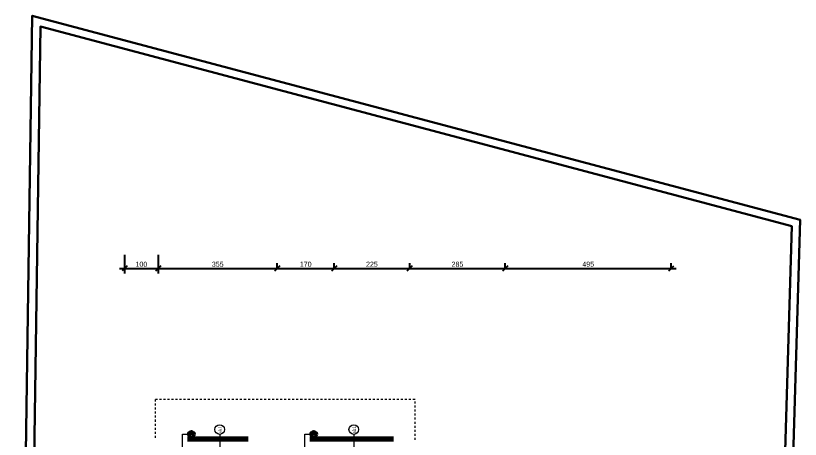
# Model space of a CAD drawing. Header units: centimetres. Extents: x 104975 to 122481, y -80380 to -76628.
# Drawn here: x 117265 to 119605, y -77969 to -76705 of the extents above; entities that cross this region are included whole.
import ezdxf
from ezdxf.enums import TextEntityAlignment as Align

# ---------------------------------------------------------------- set-up
doc = ezdxf.new("R2010")
doc.units = ezdxf.units.CM
doc.linetypes.add('KAPI ACILIS', pattern=[12, 6, -6])
for name, color, linetype, lineweight in [('00_DUVAR', 150, 'Continuous', 30), ('02 MERDIVEN IZDUSUM', 50, 'Continuous', 20), ('04 DIS OLCU', 40, 'Continuous', 9), ('04 PEN TAG', 71, 'Continuous', 18), ('VK_PANJUR', 40, 'Continuous', 35), ('VK_PANJUR_HATTI', 40, 'Continuous', 18)]:
    doc.layers.add(name, color=color, linetype=linetype, lineweight=lineweight)
doc.styles.add('Arial_1', font='arial.ttf', dxfattribs={"height": 15})
doc.styles.get("Standard").update_dxf_attribs({"font": 'times.ttf'})
doc.dimstyles.new('Ic Olcu 1-100', dxfattribs={"dimscale": 30.48, "dimtxt": 15, "dimasz": 0.492126, "dimexe": 0.492126, "dimexo": 0.0625, "dimgap": 0.15, "dimtad": 1, "dimdsep": 46, "dimtxsty": 'Arial_1', "dimblk1": 'OBLIQUE', "dimblk2": 'OBLIQUE', "dimsah": 1, "dimcen": 0.09, "dimdle": 0.492126, "dimazin": 3, "dimtfac": 1, "dimtix": 1, "dimtmove": 0, "dimatfit": 3, "dimfxlon": 1, "dimtvp": 1, "dimtolj": 1, "dimarcsym": 2})

# ---------------------------------------------------------------- blocks, each defined once
blk = doc.blocks.new('_Oblique')
at = {"color": 0, "linetype": 'ByBlock', "lineweight": -2}
blk.add_line((-0.5, -0.5), (0.5, 0.5), dxfattribs=at)
blk = doc.blocks.new('*D57')
at = {"layer": '04 DIS OLCU', "color": 0, "lineweight": -2}
for p, q in [((117590.3, -77418.7), (117590.3, -77473.8)), ((117690.3, -77418.7), (117690.3, -77473.8)), ((117575.3, -77458.8), (117705.3, -77458.8))]:
    blk.add_line(p, q, dxfattribs=at)
at = {"layer": 'Defpoints', "color": 0}
for p in [(117590.3, -77416.8), (117690.3, -77416.8), (117690.3, -77458.8)]:
    blk.add_point(p, dxfattribs=at)
at = {"layer": '04 DIS OLCU', "color": 0, "lineweight": -2, "xscale": 14.9999992057106, "yscale": 14.9999992057106, "zscale": 14.9999992057106, "rotation": 180}
blk.add_blockref('_Oblique', (117590.3, -77458.8), dxfattribs=at)
at = {"layer": '04 DIS OLCU', "color": 0, "lineweight": -2, "xscale": 14.9999992057106, "yscale": 14.9999992057106, "zscale": 14.9999992057106}
blk.add_blockref('_Oblique', (117690.3, -77458.8), dxfattribs=at)
at = {"layer": '04 DIS OLCU', "color": 0, "insert": (117640.3, -77446.6), "char_height": 15, "attachment_point": 5, "style": 'Arial_1'}
blk.add_mtext('\\A1;100', dxfattribs=at)
blk = doc.blocks.new('*D58')
at = {"layer": '04 DIS OLCU', "color": 0, "lineweight": -2}
for p, q in [((117690.3, -77418.7), (117690.3, -77473.8)), ((118045.3, -77458.8), (118045.3, -77443.8)), ((117675.3, -77458.8), (118060.3, -77458.8))]:
    blk.add_line(p, q, dxfattribs=at)
at = {"layer": 'Defpoints', "color": 0}
for p in [(117690.3, -77416.8), (118045.3, -77458.8), (118045.3, -77458.8)]:
    blk.add_point(p, dxfattribs=at)
at = {"layer": '04 DIS OLCU', "color": 0, "lineweight": -2, "xscale": 14.9999992057106, "yscale": 14.9999992057106, "zscale": 14.9999992057106, "rotation": 180}
blk.add_blockref('_Oblique', (117690.3, -77458.8), dxfattribs=at)
at = {"layer": '04 DIS OLCU', "color": 0, "lineweight": -2, "xscale": 14.9999992057106, "yscale": 14.9999992057106, "zscale": 14.9999992057106}
blk.add_blockref('_Oblique', (118045.3, -77458.8), dxfattribs=at)
at = {"layer": '04 DIS OLCU', "color": 0, "insert": (117867.8, -77446.6), "char_height": 15, "attachment_point": 5, "style": 'Arial_1'}
blk.add_mtext('\\A1;355', dxfattribs=at)
blk = doc.blocks.new('*D59')
at = {"layer": '04 DIS OLCU', "color": 0, "lineweight": -2}
for p, q in [((118045.3, -77458.8), (118045.3, -77443.8)), ((118215.3, -77458.8), (118215.3, -77443.8)), ((118030.3, -77458.8), (118230.3, -77458.8))]:
    blk.add_line(p, q, dxfattribs=at)
at = {"layer": 'Defpoints', "color": 0}
for p in [(118045.3, -77458.8), (118215.3, -77458.8), (118215.3, -77458.8)]:
    blk.add_point(p, dxfattribs=at)
at = {"layer": '04 DIS OLCU', "color": 0, "lineweight": -2, "xscale": 14.9999992057106, "yscale": 14.9999992057106, "zscale": 14.9999992057106, "rotation": 180}
blk.add_blockref('_Oblique', (118045.3, -77458.8), dxfattribs=at)
at = {"layer": '04 DIS OLCU', "color": 0, "lineweight": -2, "xscale": 14.9999992057106, "yscale": 14.9999992057106, "zscale": 14.9999992057106}
blk.add_blockref('_Oblique', (118215.3, -77458.8), dxfattribs=at)
at = {"layer": '04 DIS OLCU', "color": 0, "insert": (118130.3, -77446.6), "char_height": 15, "attachment_point": 5, "style": 'Arial_1'}
blk.add_mtext('\\A1;170', dxfattribs=at)
blk = doc.blocks.new('*D54')
at = {"layer": '04 DIS OLCU', "color": 0, "lineweight": -2}
for p, q in [((118215.3, -77458.8), (118215.3, -77443.8)), ((118440.3, -77458.8), (118440.3, -77443.8)), ((118200.3, -77458.8), (118455.3, -77458.8))]:
    blk.add_line(p, q, dxfattribs=at)
at = {"layer": 'Defpoints', "color": 0}
for p in [(118215.3, -77458.8), (118440.3, -77458.8), (118440.3, -77458.8)]:
    blk.add_point(p, dxfattribs=at)
at = {"layer": '04 DIS OLCU', "color": 0, "lineweight": -2, "xscale": 14.9999992057106, "yscale": 14.9999992057106, "zscale": 14.9999992057106, "rotation": 180}
blk.add_blockref('_Oblique', (118215.3, -77458.8), dxfattribs=at)
at = {"layer": '04 DIS OLCU', "color": 0, "lineweight": -2, "xscale": 14.9999992057106, "yscale": 14.9999992057106, "zscale": 14.9999992057106}
blk.add_blockref('_Oblique', (118440.3, -77458.8), dxfattribs=at)
at = {"layer": '04 DIS OLCU', "color": 0, "insert": (118327.8, -77446.6), "char_height": 15, "attachment_point": 5, "style": 'Arial_1'}
blk.add_mtext('\\A1;225', dxfattribs=at)
blk = doc.blocks.new('*D55')
at = {"layer": '04 DIS OLCU', "color": 0, "lineweight": -2}
for p, q in [((118440.3, -77458.8), (118440.3, -77443.8)), ((118725.3, -77458.8), (118725.3, -77443.8)), ((118425.3, -77458.8), (118740.3, -77458.8))]:
    blk.add_line(p, q, dxfattribs=at)
at = {"layer": 'Defpoints', "color": 0}
for p in [(118440.3, -77458.8), (118725.3, -77458.8), (118725.3, -77458.8)]:
    blk.add_point(p, dxfattribs=at)
at = {"layer": '04 DIS OLCU', "color": 0, "lineweight": -2, "xscale": 14.9999992057106, "yscale": 14.9999992057106, "zscale": 14.9999992057106, "rotation": 180}
blk.add_blockref('_Oblique', (118440.3, -77458.8), dxfattribs=at)
at = {"layer": '04 DIS OLCU', "color": 0, "lineweight": -2, "xscale": 14.9999992057106, "yscale": 14.9999992057106, "zscale": 14.9999992057106}
blk.add_blockref('_Oblique', (118725.3, -77458.8), dxfattribs=at)
at = {"layer": '04 DIS OLCU', "color": 0, "insert": (118582.8, -77446.6), "char_height": 15, "attachment_point": 5, "style": 'Arial_1'}
blk.add_mtext('\\A1;285', dxfattribs=at)
blk = doc.blocks.new('*D56')
at = {"layer": '04 DIS OLCU', "color": 0, "lineweight": -2}
for p, q in [((118725.3, -77458.8), (118725.3, -77443.8)), ((119220.3, -77458.8), (119220.3, -77443.8)), ((118710.3, -77458.8), (119235.3, -77458.8))]:
    blk.add_line(p, q, dxfattribs=at)
at = {"layer": 'Defpoints', "color": 0}
for p in [(118725.3, -77458.8), (119220.3, -77458.8), (119220.3, -77458.8)]:
    blk.add_point(p, dxfattribs=at)
at = {"layer": '04 DIS OLCU', "color": 0, "lineweight": -2, "xscale": 14.9999992057106, "yscale": 14.9999992057106, "zscale": 14.9999992057106, "rotation": 180}
blk.add_blockref('_Oblique', (118725.3, -77458.8), dxfattribs=at)
at = {"layer": '04 DIS OLCU', "color": 0, "lineweight": -2, "xscale": 14.9999992057106, "yscale": 14.9999992057106, "zscale": 14.9999992057106}
blk.add_blockref('_Oblique', (119220.3, -77458.8), dxfattribs=at)
at = {"layer": '04 DIS OLCU', "color": 0, "insert": (118972.8, -77446.6), "char_height": 15, "attachment_point": 5, "style": 'Arial_1'}
blk.add_mtext('\\A1;495', dxfattribs=at)
blk = doc.blocks.new('VK_motor')
blk.add_lwpolyline([(-5, -5), (-5, 5), (0, 0), (5, 5), (5, -5)])
blk.add_circle((0, 0), 9)

msp = doc.modelspace()

# ---------------------------------------------------------------- linework, layer by layer
at = {"layer": '00_DUVAR'}
msp.add_lwpolyline([(117265.356, -80066.456), (117314.634, -76705.487), (119605.287, -77314.36), (119519.449, -80206.819), (118481.217, -80142.168), (118481.217, -80043.011), (118506.217, -80043.011), (118506.217, -80118.676), (119495.226, -80180.263), (119579.71, -77333.43), (117339.162, -76737.874), (117290.336, -80068.011)], dxfattribs=at)
at = {"layer": '02 MERDIVEN IZDUSUM', "linetype": 'KAPI ACILIS'}
msp.add_lwpolyline([(118456.217, -77970), (118456.217, -77850), (117681.217, -77850), (117681.217, -77970)], dxfattribs=at)
at = {"layer": '04 PEN TAG'}
for p, q in [((117873.717, -77953.768), (117873.717, -78025.015)), ((118273.717, -77953.768), (118273.717, -78025.015))]:
    msp.add_line(p, q, dxfattribs=at)
for centre in [(117873.717, -77939.392), (118273.717, -77939.392)]:
    msp.add_circle(centre, 14.377, dxfattribs=at)
at = {"layer": 'VK_PANJUR', "lineweight": 70}
for p, q in [((117777.392, -77967.177), (117958.202, -77967.177)), ((118142.241, -77967.177), (118392.469, -77967.177))]:
    msp.add_line(p, q, dxfattribs=at)
at = {"layer": 'VK_PANJUR_HATTI'}
for points in [[(117762.392, -78010.177), (117762.392, -77953.177), (117789.392, -77953.177)], [(118127.241, -78010.177), (118127.241, -77953.177), (118154.241, -77953.177)]]:
    msp.add_lwpolyline(points, dxfattribs=at)

# ---------------------------------------------------------------- block references
at = {"layer": 'VK_PANJUR'}
for p in [(117789.392, -77953.177), (118154.241, -77953.177)]:
    msp.add_blockref('VK_motor', p, dxfattribs=at)

# ---------------------------------------------------------------- texts
at = {"layer": '04 PEN TAG', "color": 5}
for p in [(117874.281, -77939.536), (118274.281, -77939.536)]:
    msp.add_text('sk1', height=10.5, rotation=90, dxfattribs=at).set_placement(p, align=Align.MIDDLE)

# ---------------------------------------------------------------- dimensions: what is measured, and where the dimension line sits
at = {"layer": '04 DIS OLCU'}
for base, p1, p2, picture, middle in [((117690.28, -77458.847), (117590.28, -77416.834), (117690.28, -77416.834), '*D57', (117640.28, -77446.617)), ((118045.28, -77458.847), (117690.28, -77416.834), (118045.28, -77458.847), '*D58', (117867.78, -77446.612)), ((118215.28, -77458.847), (118045.28, -77458.847), (118215.28, -77458.847), '*D59', (118130.28, -77446.617)), ((118440.28, -77458.847), (118215.28, -77458.847), (118440.28, -77458.847), '*D54', (118327.78, -77446.617)), ((118725.28, -77458.847), (118440.28, -77458.847), (118725.28, -77458.847), '*D55', (118582.78, -77446.617)), ((119220.28, -77458.847), (118725.28, -77458.847), (119220.28, -77458.847), '*D56', (118972.78, -77446.617))]:
    dim = msp.add_linear_dim(base=base, p1=p1, p2=p2, dimstyle='Ic Olcu 1-100', override={"dimtmove": 1}, dxfattribs=at)
    dim.commit()
    dim.dimension.update_dxf_attribs({"geometry": picture, "text_midpoint": middle})

doc.saveas('drawing.dxf')
